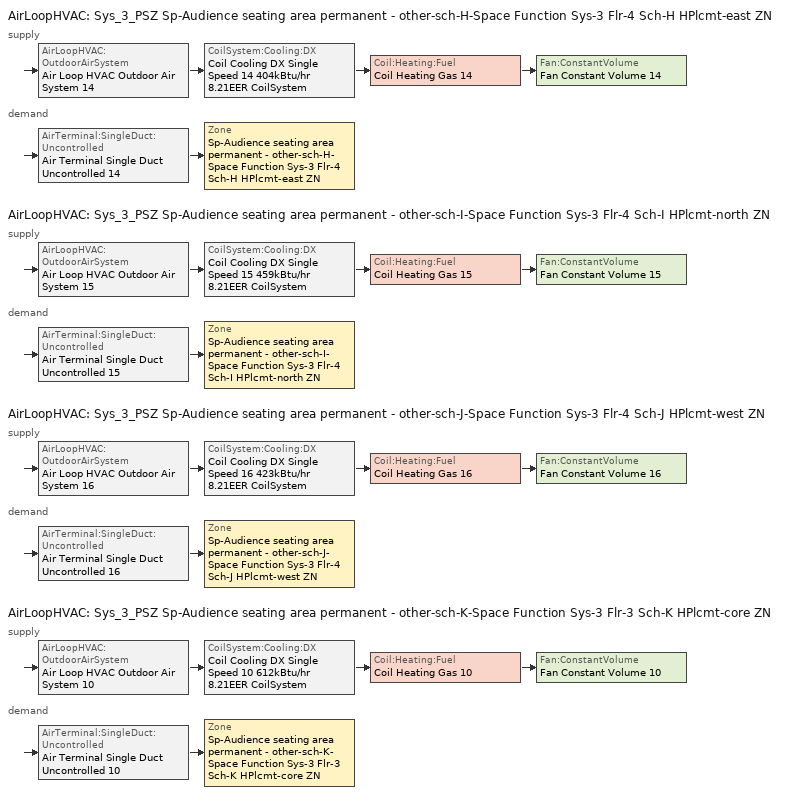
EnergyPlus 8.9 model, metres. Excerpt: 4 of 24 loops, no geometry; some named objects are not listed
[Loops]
AirLoopHVAC 'Sys_3_PSZ Sp-Audience seating area permanent - other-sch-H-Space Function Sys-3 Flr-4 Sch-H HPlcmt-east ZN'
 supply: AirLoopHVAC:OutdoorAirSystem 'Air Loop HVAC Outdoor Air System 14' > CoilSystem:Cooling:DX 'Coil Cooling DX Single Speed 14 404kBtu/hr 8.21EER CoilSystem' > Coil:Heating:Fuel 'Coil Heating Gas 14' > Fan:ConstantVolume 'Fan Constant Volume 14'
 demand: AirTerminal:SingleDuct:Uncontrolled 'Air Terminal Single Duct Uncontrolled 14' > Zone 'Sp-Audience seating area permanent - other-sch-H-Space Function Sys-3 Flr-4 Sch-H HPlcmt-east ZN'
AirLoopHVAC 'Sys_3_PSZ Sp-Audience seating area permanent - other-sch-I-Space Function Sys-3 Flr-4 Sch-I HPlcmt-north ZN'
 supply: AirLoopHVAC:OutdoorAirSystem 'Air Loop HVAC Outdoor Air System 15' > CoilSystem:Cooling:DX 'Coil Cooling DX Single Speed 15 459kBtu/hr 8.21EER CoilSystem' > Coil:Heating:Fuel 'Coil Heating Gas 15' > Fan:ConstantVolume 'Fan Constant Volume 15'
 demand: AirTerminal:SingleDuct:Uncontrolled 'Air Terminal Single Duct Uncontrolled 15' > Zone 'Sp-Audience seating area permanent - other-sch-I-Space Function Sys-3 Flr-4 Sch-I HPlcmt-north ZN'
AirLoopHVAC 'Sys_3_PSZ Sp-Audience seating area permanent - other-sch-J-Space Function Sys-3 Flr-4 Sch-J HPlcmt-west ZN'
 supply: AirLoopHVAC:OutdoorAirSystem 'Air Loop HVAC Outdoor Air System 16' > CoilSystem:Cooling:DX 'Coil Cooling DX Single Speed 16 423kBtu/hr 8.21EER CoilSystem' > Coil:Heating:Fuel 'Coil Heating Gas 16' > Fan:ConstantVolume 'Fan Constant Volume 16'
 demand: AirTerminal:SingleDuct:Uncontrolled 'Air Terminal Single Duct Uncontrolled 16' > Zone 'Sp-Audience seating area permanent - other-sch-J-Space Function Sys-3 Flr-4 Sch-J HPlcmt-west ZN'
AirLoopHVAC 'Sys_3_PSZ Sp-Audience seating area permanent - other-sch-K-Space Function Sys-3 Flr-3 Sch-K HPlcmt-core ZN'
 supply: AirLoopHVAC:OutdoorAirSystem 'Air Loop HVAC Outdoor Air System 10' > CoilSystem:Cooling:DX 'Coil Cooling DX Single Speed 10 612kBtu/hr 8.21EER CoilSystem' > Coil:Heating:Fuel 'Coil Heating Gas 10' > Fan:ConstantVolume 'Fan Constant Volume 10'
 demand: AirTerminal:SingleDuct:Uncontrolled 'Air Terminal Single Duct Uncontrolled 10' > Zone 'Sp-Audience seating area permanent - other-sch-K-Space Function Sys-3 Flr-3 Sch-K HPlcmt-core ZN'
[ZoneControl:Thermostat] Control Object Type 1=ThermostatSetpoint:DualSetpoint
Name | Zone or ZoneList | Control Type Schedule | Control Name 1
Sp-Audience seating area permanent - other-sch-H-Space Function Sys-3 Flr-4 Sch-H HPlcmt-east ZN Thermostat | Sp-Audience seating area permanent - other-sch-H-Space Function Sys-3 Flr-4 Sch-H HPlcmt-east ZN | Sp-Audience seating area permanent - other-sch-H-Space Function Sys-3 Flr-4 Sch-H HPlcmt-east ZN Thermostat Schedule | Space Function Audience seating area permanent - other-sch-H Thermostat 2
Sp-Audience seating area permanent - other-sch-I-Space Function Sys-3 Flr-4 Sch-I HPlcmt-north ZN Thermostat | Sp-Audience seating area permanent - other-sch-I-Space Function Sys-3 Flr-4 Sch-I HPlcmt-north ZN | Sp-Audience seating area permanent - other-sch-I-Space Function Sys-3 Flr-4 Sch-I HPlcmt-north ZN Thermostat Schedule | Space Function Audience seating area permanent - other-sch-I Thermostat 2
Sp-Audience seating area permanent - other-sch-J-Space Function Sys-3 Flr-4 Sch-J HPlcmt-west ZN Thermostat | Sp-Audience seating area permanent - other-sch-J-Space Function Sys-3 Flr-4 Sch-J HPlcmt-west ZN | Sp-Audience seating area permanent - other-sch-J-Space Function Sys-3 Flr-4 Sch-J HPlcmt-west ZN Thermostat Schedule | Space Function Audience seating area permanent - other-sch-J Thermostat 2
Sp-Audience seating area permanent - other-sch-K-Space Function Sys-3 Flr-3 Sch-K HPlcmt-core ZN Thermostat | Sp-Audience seating area permanent - other-sch-K-Space Function Sys-3 Flr-3 Sch-K HPlcmt-core ZN | Sp-Audience seating area permanent - other-sch-K-Space Function Sys-3 Flr-3 Sch-K HPlcmt-core ZN Thermostat Schedule | Space Function Audience seating area permanent - other-sch-K Thermostat 2
[ThermostatSetpoint:DualSetpoint]
Name | Heating Setpoint Temperature Schedule | Cooling Setpoint Temperature Schedule
Space Function Audience seating area permanent - other-sch-H Thermostat 2 | NECB-H-Thermostat Setpoint-Heating | NECB-H-Thermostat Setpoint-Cooling
Space Function Audience seating area permanent - other-sch-I Thermostat 2 | NECB-I-Thermostat Setpoint-Heating | NECB-I-Thermostat Setpoint-Cooling
Space Function Audience seating area permanent - other-sch-J Thermostat 2 | NECB-J-Thermostat Setpoint-Heating | NECB-J-Thermostat Setpoint-Cooling
Space Function Audience seating area permanent - other-sch-K Thermostat 2 | NECB-K-Thermostat Setpoint-Heating | NECB-K-Thermostat Setpoint-Cooling
[AirTerminal:SingleDuct:Uncontrolled] Availability Schedule=Always On Discrete; Maximum Air Flow Rate {m3/s}=AutoSize
Air Terminal Single Duct Uncontrolled 14; Air Terminal Single Duct Uncontrolled 15; Air Terminal Single Duct Uncontrolled 16; Air Terminal Single Duct Uncontrolled 10
[Zone equipment]
Sp-Audience seating area permanent - other-sch-H-Space Function Sys-3 Flr-4 Sch-H HPlcmt-east ZN: Air Terminal Single Duct Uncontrolled 14, Zone HVAC Baseboard Convective Water 14
Sp-Audience seating area permanent - other-sch-I-Space Function Sys-3 Flr-4 Sch-I HPlcmt-north ZN: Air Terminal Single Duct Uncontrolled 15, Zone HVAC Baseboard Convective Water 15
Sp-Audience seating area permanent - other-sch-J-Space Function Sys-3 Flr-4 Sch-J HPlcmt-west ZN: Air Terminal Single Duct Uncontrolled 16, Zone HVAC Baseboard Convective Water 16
Sp-Audience seating area permanent - other-sch-K-Space Function Sys-3 Flr-3 Sch-K HPlcmt-core ZN: Air Terminal Single Duct Uncontrolled 10, Zone HVAC Baseboard Convective Water 10
[Sizing:Zone] Zone Cooling Design Supply Air Temperature Input Method=SupplyAirTemperature; Zone Cooling Design Supply Air Temperature {C}=13; Zone Cooling Design Supply Air Temperature Difference {deltaC}=11.11; Zone Heating Design Supply Air Temperature Input Method=SupplyAirTemperature; Zone Heating Design Supply Air Temperature {C}=43; Zone Heating Design Supply Air Temperature Difference {deltaC}=11.11; Zone Cooling Design Supply Air Humidity Ratio {kgWater/kgDryAir}=0.0085; Zone Heating Design Supply Air Humidity Ratio {kgWater/kgDryAir}=0.008; Zone Heating Sizing Factor=1.3; Zone Cooling Sizing Factor=1.1; Cooling Design Air Flow Method=DesignDay; Cooling Design Air Flow Rate {m3/s}=0; Cooling Minimum Air Flow per Zone Floor Area {m3/s-m2}=0.000762; Cooling Minimum Air Flow {m3/s}=0; Cooling Minimum Air Flow Fraction=0; Heating Design Air Flow Method=DesignDay; Heating Design Air Flow Rate {m3/s}=0; Heating Maximum Air Flow per Zone Floor Area {m3/s-m2}=0.002032; Heating Maximum Air Flow {m3/s}=0.141576; Heating Maximum Air Flow Fraction=0.3; Account for Dedicated Outdoor Air System=No
Name | Design Specification Outdoor Air Object | Design Specification Zone Air Distribution Object
Sp-Audience seating area permanent - other-sch-H-Space Function Sys-3 Flr-4 Sch-H HPlcmt-east ZN | Space Function Audience seating area permanent - other-sch-H Ventilation | Sp-Audience seating area permanent - other-sch-H-Space Function Sys-3 Flr-4 Sch-H HPlcmt-east ZN Design Spec Zone Air Dist
Sp-Audience seating area permanent - other-sch-I-Space Function Sys-3 Flr-4 Sch-I HPlcmt-north ZN | Space Function Audience seating area permanent - other-sch-I Ventilation | Sp-Audience seating area permanent - other-sch-I-Space Function Sys-3 Flr-4 Sch-I HPlcmt-north ZN Design Spec Zone Air Dist
Sp-Audience seating area permanent - other-sch-J-Space Function Sys-3 Flr-4 Sch-J HPlcmt-west ZN | Space Function Audience seating area permanent - other-sch-J Ventilation | Sp-Audience seating area permanent - other-sch-J-Space Function Sys-3 Flr-4 Sch-J HPlcmt-west ZN Design Spec Zone Air Dist
Sp-Audience seating area permanent - other-sch-K-Space Function Sys-3 Flr-3 Sch-K HPlcmt-core ZN | Space Function Audience seating area permanent - other-sch-K Ventilation | Sp-Audience seating area permanent - other-sch-K-Space Function Sys-3 Flr-3 Sch-K HPlcmt-core ZN Design Spec Zone Air Dist
[DesignSpecification:ZoneAirDistribution] Zone Air Distribution Effectiveness in Cooling Mode=1; Zone Air Distribution Effectiveness in Heating Mode=1
Sp-Audience seating area permanent - other-sch-H-Space Function Sys-3 Flr-4 Sch-H HPlcmt-east ZN Design Spec Zone Air Dist; Sp-Audience seating area permanent - other-sch-I-Space Function Sys-3 Flr-4 Sch-I HPlcmt-north ZN Design Spec Zone Air Dist; Sp-Audience seating area permanent - other-sch-J-Space Function Sys-3 Flr-4 Sch-J HPlcmt-west ZN Design Spec Zone Air Dist; Sp-Audience seating area permanent - other-sch-K-Space Function Sys-3 Flr-3 Sch-K HPlcmt-core ZN Design Spec Zone Air Dist
[Controller:MechanicalVentilation] Demand Controlled Ventilation=No; System Outdoor Air Method=ZoneSum
Name | Availability Schedule | Zone Name 1 | Design Specification Outdoor Air Object Name 1 | Design Specification Zone Air Distribution Object Name 1
Controller Mechanical Ventilation 14 | Sys_3_PSZ Sp-Audience seating area permanent - other-sch-H-Space Function Sys-3 Flr-4 Sch-H HPlcmt-east ZN Occ Sch | Sp-Audience seating area permanent - other-sch-H-Space Function Sys-3 Flr-4 Sch-H HPlcmt-east ZN | Space Function Audience seating area permanent - other-sch-H Ventilation | Sp-Audience seating area permanent - other-sch-H-Space Function Sys-3 Flr-4 Sch-H HPlcmt-east ZN Design Spec Zone Air Dist
Controller Mechanical Ventilation 15 | Sys_3_PSZ Sp-Audience seating area permanent - other-sch-I-Space Function Sys-3 Flr-4 Sch-I HPlcmt-north ZN Occ Sch | Sp-Audience seating area permanent - other-sch-I-Space Function Sys-3 Flr-4 Sch-I HPlcmt-north ZN | Space Function Audience seating area permanent - other-sch-I Ventilation | Sp-Audience seating area permanent - other-sch-I-Space Function Sys-3 Flr-4 Sch-I HPlcmt-north ZN Design Spec Zone Air Dist
Controller Mechanical Ventilation 16 | Sys_3_PSZ Sp-Audience seating area permanent - other-sch-J-Space Function Sys-3 Flr-4 Sch-J HPlcmt-west ZN Occ Sch | Sp-Audience seating area permanent - other-sch-J-Space Function Sys-3 Flr-4 Sch-J HPlcmt-west ZN | Space Function Audience seating area permanent - other-sch-J Ventilation | Sp-Audience seating area permanent - other-sch-J-Space Function Sys-3 Flr-4 Sch-J HPlcmt-west ZN Design Spec Zone Air Dist
Controller Mechanical Ventilation 10 | Sys_3_PSZ Sp-Audience seating area permanent - other-sch-K-Space Function Sys-3 Flr-3 Sch-K HPlcmt-core ZN Occ Sch | Sp-Audience seating area permanent - other-sch-K-Space Function Sys-3 Flr-3 Sch-K HPlcmt-core ZN | Space Function Audience seating area permanent - other-sch-K Ventilation | Sp-Audience seating area permanent - other-sch-K-Space Function Sys-3 Flr-3 Sch-K HPlcmt-core ZN Design Spec Zone Air Dist
[DesignSpecification:OutdoorAir] Outdoor Air Method=Sum; Outdoor Air Flow per Person {m3/s-person}=0; Outdoor Air Flow per Zone Floor Area {m3/s-m2}=0.00381; Outdoor Air Flow per Zone {m3/s}=0; Outdoor Air Flow Air Changes per Hour {1/hr}=0
Space Function Audience seating area permanent - other-sch-H Ventilation; Space Function Audience seating area permanent - other-sch-I Ventilation; Space Function Audience seating area permanent - other-sch-J Ventilation; Space Function Audience seating area permanent - other-sch-K Ventilation
[AirLoopHVAC] Design Supply Air Flow Rate {m3/s}=AutoSize
Sys_3_PSZ Sp-Audience seating area permanent - other-sch-H-Space Function Sys-3 Flr-4 Sch-H HPlcmt-east ZN; Sys_3_PSZ Sp-Audience seating area permanent - other-sch-I-Space Function Sys-3 Flr-4 Sch-I HPlcmt-north ZN; Sys_3_PSZ Sp-Audience seating area permanent - other-sch-J-Space Function Sys-3 Flr-4 Sch-J HPlcmt-west ZN; Sys_3_PSZ Sp-Audience seating area permanent - other-sch-K-Space Function Sys-3 Flr-3 Sch-K HPlcmt-core ZN
[Sizing:System] Type of Load to Size On=Sensible; Design Outdoor Air Flow Rate {m3/s}=Autosize; Central Heating Maximum System Air Flow Ratio=1; Preheat Design Temperature {C}=7; Preheat Design Humidity Ratio {kgWater/kgDryAir}=0.008; Precool Design Temperature {C}=13; Precool Design Humidity Ratio {kgWater/kgDryAir}=0.008; Central Cooling Design Supply Air Temperature {C}=13; Central Heating Design Supply Air Temperature {C}=43; Type of Zone Sum to Use=NonCoincident; 100% Outdoor Air in Cooling=No; 100% Outdoor Air in Heating=No; Central Cooling Design Supply Air Humidity Ratio {kgWater/kgDryAir}=0.0085; Central Heating Design Supply Air Humidity Ratio {kgWater/kgDryAir}=0.008; Cooling Supply Air Flow Rate Method=DesignDay; Cooling Supply Air Flow Rate {m3/s}=0; Cooling Supply Air Flow Rate Per Floor Area {m3/s-m2}=0.00996765; Cooling Fraction of Autosized Cooling Supply Air Flow Rate=1; Cooling Supply Air Flow Rate Per Unit Cooling Capacity {m3/s-W}=3.94755e-05; Heating Supply Air Flow Rate Method=DesignDay; Heating Supply Air Flow Rate {m3/s}=0; Heating Supply Air Flow Rate Per Floor Area {m3/s-m2}=0.00996765; Heating Fraction of Autosized Heating Supply Air Flow Rate=1; Heating Fraction of Autosized Cooling Supply Air Flow Rate=1; Heating Supply Air Flow Rate Per Unit Heating Capacity {m3/s-W}=3.15882e-05; System Outdoor Air Method=ZoneSum; Zone Maximum Outdoor Air Fraction=1; Cooling Design Capacity Method=CoolingDesignCapacity; Cooling Design Capacity {W}=Autosize; Cooling Design Capacity Per Floor Area {W/m2}=234.7; Fraction of Autosized Cooling Design Capacity=1; Heating Design Capacity Method=HeatingDesignCapacity; Heating Design Capacity {W}=Autosize; Heating Design Capacity Per Floor Area {W/m2}=157; Fraction of Autosized Heating Design Capacity=1; Central Cooling Capacity Control Method=OnOff
Sys_3_PSZ Sp-Audience seating area permanent - other-sch-H-Space Function Sys-3 Flr-4 Sch-H HPlcmt-east ZN; Sys_3_PSZ Sp-Audience seating area permanent - other-sch-I-Space Function Sys-3 Flr-4 Sch-I HPlcmt-north ZN; Sys_3_PSZ Sp-Audience seating area permanent - other-sch-J-Space Function Sys-3 Flr-4 Sch-J HPlcmt-west ZN; Sys_3_PSZ Sp-Audience seating area permanent - other-sch-K-Space Function Sys-3 Flr-3 Sch-K HPlcmt-core ZN
[Controller:OutdoorAir] Minimum Outdoor Air Flow Rate {m3/s}=Autosize; Maximum Outdoor Air Flow Rate {m3/s}=Autosize; Economizer Control Type=DifferentialEnthalpy; Economizer Control Action Type=ModulateFlow; Lockout Type=NoLockout; Minimum Limit Type=FixedMinimum; High Humidity Control=No; Control High Indoor Humidity Based on Outdoor Humidity Ratio=Yes; Heat Recovery Bypass Control Type=BypassWhenOAFlowGreaterThanMinimum
Name | Minimum Outdoor Air Schedule | Mechanical Ventilation Controller
Controller Outdoor Air 14 | Sys_3_PSZ Sp-Audience seating area permanent - other-sch-H-Space Function Sys-3 Flr-4 Sch-H HPlcmt-east ZN Occ Sch | Controller Mechanical Ventilation 14
Controller Outdoor Air 15 | Sys_3_PSZ Sp-Audience seating area permanent - other-sch-I-Space Function Sys-3 Flr-4 Sch-I HPlcmt-north ZN Occ Sch | Controller Mechanical Ventilation 15
Controller Outdoor Air 16 | Sys_3_PSZ Sp-Audience seating area permanent - other-sch-J-Space Function Sys-3 Flr-4 Sch-J HPlcmt-west ZN Occ Sch | Controller Mechanical Ventilation 16
Controller Outdoor Air 10 | Sys_3_PSZ Sp-Audience seating area permanent - other-sch-K-Space Function Sys-3 Flr-3 Sch-K HPlcmt-core ZN Occ Sch | Controller Mechanical Ventilation 10
[HeatExchanger:AirToAir:SensibleAndLatent] Availability Schedule=Always On Discrete; Nominal Supply Air Flow Rate {m3/s}=Autosize; Sensible Effectiveness at 100% Heating Air Flow=0.5; Latent Effectiveness at 100% Heating Air Flow=0.5; Sensible Effectiveness at 75% Heating Air Flow=0.5; Latent Effectiveness at 75% Heating Air Flow=0.5; Sensible Effectiveness at 100% Cooling Air Flow=0.5; Latent Effectiveness at 100% Cooling Air Flow=0.5; Sensible Effectiveness at 75% Cooling Air Flow=0.5; Latent Effectiveness at 75% Cooling Air Flow=0.5; Supply Air Outlet Temperature Control=Yes; Heat Exchanger Type=Rotary; Frost Control Type=ExhaustOnly; Threshold Temperature {C}=-23.3; Initial Defrost Time Fraction=0.167; Rate of Defrost Time Fraction Increase {1/K}=1.44; Economizer Lockout=Yes
Name | Nominal Electric Power {W}
Sys_3_PSZ Sp-Audience seating area permanent - other-sch-H-Space Function Sys-3 Flr-4 Sch-H HPlcmt-east ZN ERV; Sys_3_PSZ Sp-Audience seating area permanent - other-sch-I-Space Function Sys-3 Flr-4 Sch-I HPlcmt-north ZN ERV; Sys_3_PSZ Sp-Audience seating area permanent - other-sch-J-Space Function Sys-3 Flr-4 Sch-J HPlcmt-west ZN ERV | 5175.64
Sys_3_PSZ Sp-Audience seating area permanent - other-sch-K-Space Function Sys-3 Flr-3 Sch-K HPlcmt-core ZN ERV | 6884.19
[SetpointManager:OutdoorAirPretreat] Control Variable=Temperature; Minimum Setpoint Temperature {C}=-99; Maximum Setpoint Temperature {C}=99; Minimum Setpoint Humidity Ratio {kgWater/kgDryAir}=1e-05; Maximum Setpoint Humidity Ratio {kgWater/kgDryAir}=1
Setpoint Manager Outdoor Air Pretreat 1; Setpoint Manager Outdoor Air Pretreat 2; Setpoint Manager Outdoor Air Pretreat 3; Setpoint Manager Outdoor Air Pretreat 4
[SetpointManager:MixedAir] Control Variable=Temperature
Node 211 OS Default SPM; Node 210 OS Default SPM; Node 209 OS Default SPM; Node 224 OS Default SPM; Node 223 OS Default SPM; Node 222 OS Default SPM; Node 237 OS Default SPM; Node 236 OS Default SPM; Node 235 OS Default SPM; Node 159 OS Default SPM; Node 158 OS Default SPM; Node 157 OS Default SPM
[CoilSystem:Cooling:DX] Availability Schedule=Always On Discrete
Name | Cooling Coil
Coil Cooling DX Single Speed 14 404kBtu/hr 8.21EER CoilSystem | Coil Cooling DX Single Speed 14 404kBtu/hr 8.21EER
Coil Cooling DX Single Speed 15 459kBtu/hr 8.21EER CoilSystem | Coil Cooling DX Single Speed 15 459kBtu/hr 8.21EER
Coil Cooling DX Single Speed 16 423kBtu/hr 8.21EER CoilSystem | Coil Cooling DX Single Speed 16 423kBtu/hr 8.21EER
Coil Cooling DX Single Speed 10 612kBtu/hr 8.21EER CoilSystem | Coil Cooling DX Single Speed 10 612kBtu/hr 8.21EER
[Coil:Cooling:DX:SingleSpeed] Availability Schedule=Always On Discrete; Gross Rated Total Cooling Capacity {W}=Autosize; Gross Rated Sensible Heat Ratio=Autosize; Rated Air Flow Rate {m3/s}=Autosize; Rated Evaporator Fan Power Per Volume Flow Rate {W/(m3/s)}=773.3; Total Cooling Capacity Function of Temperature Curve=DXCOOL-NECB2011-REF-CAPFT; Total Cooling Capacity Function of Flow Fraction Curve=DXCOOL-NECB2011-REF-CAPFFLOW; Energy Input Ratio Function of Temperature Curve=DXCOOL-NECB2011-REF-COOLEIRFT; Energy Input Ratio Function of Flow Fraction Curve=DXCOOL-NECB2011-REF-COOLEIRFFLOW; Part Load Fraction Correlation Curve=DXCOOL-NECB2011-REF-COOLPLFFPLR; Condenser Type=AirCooled; Evaporative Condenser Effectiveness=0; Evaporative Condenser Air Flow Rate {m3/s}=Autosize; Evaporative Condenser Pump Rated Power Consumption {W}=Autosize; Crankcase Heater Capacity {W}=0; Maximum Outdoor Dry-Bulb Temperature for Crankcase Heater Operation {C}=0; Basin Heater Capacity {W/K}=0; Basin Heater Setpoint Temperature {C}=10
Name | Gross Rated Cooling COP {W/W}
Coil Cooling DX Single Speed 14 404kBtu/hr 8.21EER | 3.0347
Coil Cooling DX Single Speed 15 459kBtu/hr 8.21EER | 3.07059
Coil Cooling DX Single Speed 16 423kBtu/hr 8.21EER | 3.04724
Coil Cooling DX Single Speed 10 612kBtu/hr 8.21EER | 3.16913
[Coil:Heating:Fuel] Availability Schedule=Always On Discrete; Fuel Type=NaturalGas; Burner Efficiency=0.81; Nominal Capacity {W}=AutoSize; Parasitic Electric Load {W}=0; Part Load Fraction Correlation Curve=FURNACE-EFFPLR-NECB2011; Parasitic Fuel Load {W}=0
Coil Heating Gas 14; Coil Heating Gas 15; Coil Heating Gas 16; Coil Heating Gas 10
[Fan:ConstantVolume] Fan Total Efficiency=0.39975; Pressure Rise {Pa}=640; Maximum Flow Rate {m3/s}=AutoSize; Motor Efficiency=0.615; Motor In Airstream Fraction=1
Name | Availability Schedule
Fan Constant Volume 14 | Sys_3_PSZ Sp-Audience seating area permanent - other-sch-H-Space Function Sys-3 Flr-4 Sch-H HPlcmt-east ZN Occ Sch
Fan Constant Volume 15 | Sys_3_PSZ Sp-Audience seating area permanent - other-sch-I-Space Function Sys-3 Flr-4 Sch-I HPlcmt-north ZN Occ Sch
Fan Constant Volume 16 | Sys_3_PSZ Sp-Audience seating area permanent - other-sch-J-Space Function Sys-3 Flr-4 Sch-J HPlcmt-west ZN Occ Sch
Fan Constant Volume 10 | Sys_3_PSZ Sp-Audience seating area permanent - other-sch-K-Space Function Sys-3 Flr-3 Sch-K HPlcmt-core ZN Occ Sch
[SetpointManager:SingleZone:Reheat] Control Variable=Temperature; Minimum Supply Air Temperature {C}=13; Maximum Supply Air Temperature {C}=43
Name | Control Zone
Setpoint Manager Single Zone Reheat 14 | Sp-Audience seating area permanent - other-sch-H-Space Function Sys-3 Flr-4 Sch-H HPlcmt-east ZN
Setpoint Manager Single Zone Reheat 15 | Sp-Audience seating area permanent - other-sch-I-Space Function Sys-3 Flr-4 Sch-I HPlcmt-north ZN
Setpoint Manager Single Zone Reheat 16 | Sp-Audience seating area permanent - other-sch-J-Space Function Sys-3 Flr-4 Sch-J HPlcmt-west ZN
Setpoint Manager Single Zone Reheat 10 | Sp-Audience seating area permanent - other-sch-K-Space Function Sys-3 Flr-3 Sch-K HPlcmt-core ZN
[Schedule:Compact]
Sp-Audience seating area permanent - other-sch-H-Space Function Sys-3 Flr-4 Sch-H HPlcmt-east ZN Thermostat Schedule; Sp-Audience seating area permanent - other-sch-I-Space Function Sys-3 Flr-4 Sch-I HPlcmt-north ZN Thermostat Schedule; Sp-Audience seating area permanent - other-sch-J-Space Function Sys-3 Flr-4 Sch-J HPlcmt-west ZN Thermostat Schedule; Sp-Audience seating area permanent - other-sch-K-Space Function Sys-3 Flr-3 Sch-K HPlcmt-core ZN Thermostat Schedule: Through: 12/31, For: AllDays, Until: 24:00, 4
[Schedule:Day:Interval]
NECB-H-Thermostat Setpoint-Heating Sun|Hol Day; NECB-H-Thermostat Setpoint-Heating Default|Wkdy Day; NECB-H-Thermostat Setpoint-Heating Sat Day; NECB-H-Thermostat Setpoint-Heating Default: No, 01:00, 22, 07:00, 18, 08:00, 20, 24:00, 22
NECB-H-Thermostat Setpoint-Cooling Sun|Hol Day; NECB-H-Thermostat Setpoint-Cooling Default|Wkdy Day; NECB-H-Thermostat Setpoint-Cooling Sat Day; NECB-H-Thermostat Setpoint-Cooling Default; NECB-J-Thermostat Setpoint-Cooling Sun|Hol Day; NECB-J-Thermostat Setpoint-Cooling Default|Wkdy Day; NECB-J-Thermostat Setpoint-Cooling Sat Day; NECB-J-Thermostat Setpoint-Cooling Default: No, 24:00, 24
Sys_3_PSZ Sp-Audience seating area permanent - other-sch-H-Space Function Sys-3 Flr-4 Sch-H HPlcmt-east ZN Occ Sch Sunday; Sys_3_PSZ Sp-Audience seating area permanent - other-sch-H-Space Function Sys-3 Flr-4 Sch-H HPlcmt-east ZN Occ Sch Monday; Sys_3_PSZ Sp-Audience seating area permanent - other-sch-H-Space Function Sys-3 Flr-4 Sch-H HPlcmt-east ZN Occ Sch Tuesday; Sys_3_PSZ Sp-Audience seating area permanent - other-sch-H-Space Function Sys-3 Flr-4 Sch-H HPlcmt-east ZN Occ Sch Wednesday; Sys_3_PSZ Sp-Audience seating area permanent - other-sch-H-Space Function Sys-3 Flr-4 Sch-H HPlcmt-east ZN Occ Sch Thursday; Sys_3_PSZ Sp-Audience seating area permanent - other-sch-H-Space Function Sys-3 Flr-4 Sch-H HPlcmt-east ZN Occ Sch Friday; Sys_3_PSZ Sp-Audience seating area permanent - other-sch-H-Space Function Sys-3 Flr-4 Sch-H HPlcmt-east ZN Occ Sch Saturday; Sys_3_PSZ Sp-Audience seating area permanent - other-sch-H-Space Function Sys-3 Flr-4 Sch-H HPlcmt-east ZN Occ Sch Default; Sys_3_PSZ Sp-Audience seating area permanent - other-sch-H-Space Function Sys-3 Flr-4 Sch-H HPlcmt-east ZN Occ Sch Summer Design Day; Sys_3_PSZ Sp-Audience seating area permanent - other-sch-H-Space Function Sys-3 Flr-4 Sch-H HPlcmt-east ZN Occ Sch Winter Design Day; Sys_3_PSZ Sp-Audience seating area permanent - other-sch-I-Space Function Sys-3 Flr-4 Sch-I HPlcmt-north ZN Occ Sch Default; Sys_3_PSZ Sp-Audience seating area permanent - other-sch-I-Space Function Sys-3 Flr-4 Sch-I HPlcmt-north ZN Occ Sch Summer Design Day; Sys_3_PSZ Sp-Audience seating area permanent - other-sch-I-Space Function Sys-3 Flr-4 Sch-I HPlcmt-north ZN Occ Sch Winter Design Day; Sys_3_PSZ Sp-Audience seating area permanent - other-sch-J-Space Function Sys-3 Flr-4 Sch-J HPlcmt-west ZN Occ Sch Sunday; Sys_3_PSZ Sp-Audience seating area permanent - other-sch-J-Space Function Sys-3 Flr-4 Sch-J HPlcmt-west ZN Occ Sch Monday; Sys_3_PSZ Sp-Audience seating area permanent - other-sch-J-Space Function Sys-3 Flr-4 Sch-J HPlcmt-west ZN Occ Sch Tuesday; Sys_3_PSZ Sp-Audience seating area permanent - other-sch-J-Space Function Sys-3 Flr-4 Sch-J HPlcmt-west ZN Occ Sch Wednesday; Sys_3_PSZ Sp-Audience seating area permanent - other-sch-J-Space Function Sys-3 Flr-4 Sch-J HPlcmt-west ZN Occ Sch Thursday; Sys_3_PSZ Sp-Audience seating area permanent - other-sch-J-Space Function Sys-3 Flr-4 Sch-J HPlcmt-west ZN Occ Sch Friday; Sys_3_PSZ Sp-Audience seating area permanent - other-sch-J-Space Function Sys-3 Flr-4 Sch-J HPlcmt-west ZN Occ Sch Saturday; Sys_3_PSZ Sp-Audience seating area permanent - other-sch-J-Space Function Sys-3 Flr-4 Sch-J HPlcmt-west ZN Occ Sch Default; Sys_3_PSZ Sp-Audience seating area permanent - other-sch-J-Space Function Sys-3 Flr-4 Sch-J HPlcmt-west ZN Occ Sch Summer Design Day; Sys_3_PSZ Sp-Audience seating area permanent - other-sch-J-Space Function Sys-3 Flr-4 Sch-J HPlcmt-west ZN Occ Sch Winter Design Day; Sys_3_PSZ Sp-Audience seating area permanent - other-sch-K-Space Function Sys-3 Flr-3 Sch-K HPlcmt-core ZN Occ Sch Default; Sys_3_PSZ Sp-Audience seating area permanent - other-sch-K-Space Function Sys-3 Flr-3 Sch-K HPlcmt-core ZN Occ Sch Summer Design Day; Sys_3_PSZ Sp-Audience seating area permanent - other-sch-K-Space Function Sys-3 Flr-3 Sch-K HPlcmt-core ZN Occ Sch Winter Design Day: No, 24:00, 1
NECB-I-Thermostat Setpoint-Heating Sun|Hol Day: No, 07:00, 18, 08:00, 20, 14:00, 22, 24:00, 18
NECB-I-Thermostat Setpoint-Heating Default|Wkdy Day; NECB-I-Thermostat Setpoint-Heating Default: No, 14:00, 18, 15:00, 20, 24:00, 22
NECB-I-Thermostat Setpoint-Heating Sat Day: No, 10:00, 18, 11:00, 20, 24:00, 22
NECB-I-Thermostat Setpoint-Cooling Sun|Hol Day: No, 07:00, 35, 14:00, 24, 24:00, 35
NECB-I-Thermostat Setpoint-Cooling Default|Wkdy Day; NECB-I-Thermostat Setpoint-Cooling Default: No, 14:00, 35, 24:00, 24
NECB-I-Thermostat Setpoint-Cooling Sat Day: No, 10:00, 35, 24:00, 24
Sys_3_PSZ Sp-Audience seating area permanent - other-sch-I-Space Function Sys-3 Flr-4 Sch-I HPlcmt-north ZN Occ Sch Sunday: No, 08:00, 0, 14:00, 1, 24:00, 0
Sys_3_PSZ Sp-Audience seating area permanent - other-sch-I-Space Function Sys-3 Flr-4 Sch-I HPlcmt-north ZN Occ Sch Monday; Sys_3_PSZ Sp-Audience seating area permanent - other-sch-I-Space Function Sys-3 Flr-4 Sch-I HPlcmt-north ZN Occ Sch Tuesday; Sys_3_PSZ Sp-Audience seating area permanent - other-sch-I-Space Function Sys-3 Flr-4 Sch-I HPlcmt-north ZN Occ Sch Wednesday; Sys_3_PSZ Sp-Audience seating area permanent - other-sch-I-Space Function Sys-3 Flr-4 Sch-I HPlcmt-north ZN Occ Sch Thursday; Sys_3_PSZ Sp-Audience seating area permanent - other-sch-I-Space Function Sys-3 Flr-4 Sch-I HPlcmt-north ZN Occ Sch Friday: No, 18:00, 0, 24:00, 1
Sys_3_PSZ Sp-Audience seating area permanent - other-sch-I-Space Function Sys-3 Flr-4 Sch-I HPlcmt-north ZN Occ Sch Saturday: No, 13:00, 0, 24:00, 1
NECB-J-Thermostat Setpoint-Heating Sun|Hol Day; NECB-J-Thermostat Setpoint-Heating Default|Wkdy Day; NECB-J-Thermostat Setpoint-Heating Sat Day; NECB-J-Thermostat Setpoint-Heating Default: No, 24:00, 22
NECB-K-Thermostat Setpoint-Heating Sun|Hol Day; NECB-K-Thermostat Setpoint-Heating Default|Wkdy Day; NECB-K-Thermostat Setpoint-Heating Sat Day; NECB-K-Thermostat Setpoint-Heating Default: No, 24:00, 5
NECB-K-Thermostat Setpoint-Cooling Sun|Hol Day; NECB-K-Thermostat Setpoint-Cooling Default|Wkdy Day; NECB-K-Thermostat Setpoint-Cooling Sat Day; NECB-K-Thermostat Setpoint-Cooling Default: No, 24:00, 35
Sys_3_PSZ Sp-Audience seating area permanent - other-sch-K-Space Function Sys-3 Flr-3 Sch-K HPlcmt-core ZN Occ Sch Sunday; Sys_3_PSZ Sp-Audience seating area permanent - other-sch-K-Space Function Sys-3 Flr-3 Sch-K HPlcmt-core ZN Occ Sch Monday; Sys_3_PSZ Sp-Audience seating area permanent - other-sch-K-Space Function Sys-3 Flr-3 Sch-K HPlcmt-core ZN Occ Sch Tuesday; Sys_3_PSZ Sp-Audience seating area permanent - other-sch-K-Space Function Sys-3 Flr-3 Sch-K HPlcmt-core ZN Occ Sch Wednesday; Sys_3_PSZ Sp-Audience seating area permanent - other-sch-K-Space Function Sys-3 Flr-3 Sch-K HPlcmt-core ZN Occ Sch Thursday; Sys_3_PSZ Sp-Audience seating area permanent - other-sch-K-Space Function Sys-3 Flr-3 Sch-K HPlcmt-core ZN Occ Sch Friday; Sys_3_PSZ Sp-Audience seating area permanent - other-sch-K-Space Function Sys-3 Flr-3 Sch-K HPlcmt-core ZN Occ Sch Saturday: No, 06:00, 0, 20:00, 1, 24:00, 0
[Schedule:Week:Daily]
NECB-H-Thermostat Setpoint-Heating Week Rule - Jan1-Dec31: NECB-H-Thermostat Setpoint-Heating Sun|Hol Day, NECB-H-Thermostat Setpoint-Heating Default|Wkdy Day, NECB-H-Thermostat Setpoint-Heating Default|Wkdy Day, NECB-H-Thermostat Setpoint-Heating Default|Wkdy Day, NECB-H-Thermostat Setpoint-Heating Default|Wkdy Day, NECB-H-Thermostat Setpoint-Heating Default|Wkdy Day, NECB-H-Thermostat Setpoint-Heating Sat Day, NECB-H-Thermostat Setpoint-Heating Default, NECB-H-Thermostat Setpoint-Heating Default, NECB-H-Thermostat Setpoint-Heating Default, NECB-H-Thermostat Setpoint-Heating Default, NECB-H-Thermostat Setpoint-Heating Default
NECB-H-Thermostat Setpoint-Cooling Week Rule - Jan1-Dec31: NECB-H-Thermostat Setpoint-Cooling Sun|Hol Day, NECB-H-Thermostat Setpoint-Cooling Default|Wkdy Day, NECB-H-Thermostat Setpoint-Cooling Default|Wkdy Day, NECB-H-Thermostat Setpoint-Cooling Default|Wkdy Day, NECB-H-Thermostat Setpoint-Cooling Default|Wkdy Day, NECB-H-Thermostat Setpoint-Cooling Default|Wkdy Day, NECB-H-Thermostat Setpoint-Cooling Sat Day, NECB-H-Thermostat Setpoint-Cooling Default, NECB-H-Thermostat Setpoint-Cooling Default, NECB-H-Thermostat Setpoint-Cooling Default, NECB-H-Thermostat Setpoint-Cooling Default, NECB-H-Thermostat Setpoint-Cooling Default
Sys_3_PSZ Sp-Audience seating area permanent - other-sch-H-Space Function Sys-3 Flr-4 Sch-H HPlcmt-east ZN Occ Sch Week Rule - Jan1-Dec31: Sys_3_PSZ Sp-Audience seating area permanent - other-sch-H-Space Function Sys-3 Flr-4 Sch-H HPlcmt-east ZN Occ Sch Sunday, Sys_3_PSZ Sp-Audience seating area permanent - other-sch-H-Space Function Sys-3 Flr-4 Sch-H HPlcmt-east ZN Occ Sch Monday, Sys_3_PSZ Sp-Audience seating area permanent - other-sch-H-Space Function Sys-3 Flr-4 Sch-H HPlcmt-east ZN Occ Sch Tuesday, Sys_3_PSZ Sp-Audience seating area permanent - other-sch-H-Space Function Sys-3 Flr-4 Sch-H HPlcmt-east ZN Occ Sch Wednesday, Sys_3_PSZ Sp-Audience seating area permanent - other-sch-H-Space Function Sys-3 Flr-4 Sch-H HPlcmt-east ZN Occ Sch Thursday, Sys_3_PSZ Sp-Audience seating area permanent - other-sch-H-Space Function Sys-3 Flr-4 Sch-H HPlcmt-east ZN Occ Sch Friday, Sys_3_PSZ Sp-Audience seating area permanent - other-sch-H-Space Function Sys-3 Flr-4 Sch-H HPlcmt-east ZN Occ Sch Saturday, Sys_3_PSZ Sp-Audience seating area permanent - other-sch-H-Space Function Sys-3 Flr-4 Sch-H HPlcmt-east ZN Occ Sch Default, Sys_3_PSZ Sp-Audience seating area permanent - other-sch-H-Space Function Sys-3 Flr-4 Sch-H HPlcmt-east ZN Occ Sch Summer Design Day, Sys_3_PSZ Sp-Audience seating area permanent - other-sch-H-Space Function Sys-3 Flr-4 Sch-H HPlcmt-east ZN Occ Sch Winter Design Day, Sys_3_PSZ Sp-Audience seating area permanent - other-sch-H-Space Function Sys-3 Flr-4 Sch-H HPlcmt-east ZN Occ Sch Default, Sys_3_PSZ Sp-Audience seating area permanent - other-sch-H-Space Function Sys-3 Flr-4 Sch-H HPlcmt-east ZN Occ Sch Default
NECB-I-Thermostat Setpoint-Heating Week Rule - Jan1-Dec31: NECB-I-Thermostat Setpoint-Heating Sun|Hol Day, NECB-I-Thermostat Setpoint-Heating Default|Wkdy Day, NECB-I-Thermostat Setpoint-Heating Default|Wkdy Day, NECB-I-Thermostat Setpoint-Heating Default|Wkdy Day, NECB-I-Thermostat Setpoint-Heating Default|Wkdy Day, NECB-I-Thermostat Setpoint-Heating Default|Wkdy Day, NECB-I-Thermostat Setpoint-Heating Sat Day, NECB-I-Thermostat Setpoint-Heating Default, NECB-I-Thermostat Setpoint-Heating Default, NECB-I-Thermostat Setpoint-Heating Default, NECB-I-Thermostat Setpoint-Heating Default, NECB-I-Thermostat Setpoint-Heating Default
NECB-I-Thermostat Setpoint-Cooling Week Rule - Jan1-Dec31: NECB-I-Thermostat Setpoint-Cooling Sun|Hol Day, NECB-I-Thermostat Setpoint-Cooling Default|Wkdy Day, NECB-I-Thermostat Setpoint-Cooling Default|Wkdy Day, NECB-I-Thermostat Setpoint-Cooling Default|Wkdy Day, NECB-I-Thermostat Setpoint-Cooling Default|Wkdy Day, NECB-I-Thermostat Setpoint-Cooling Default|Wkdy Day, NECB-I-Thermostat Setpoint-Cooling Sat Day, NECB-I-Thermostat Setpoint-Cooling Default, NECB-I-Thermostat Setpoint-Cooling Default, NECB-I-Thermostat Setpoint-Cooling Default, NECB-I-Thermostat Setpoint-Cooling Default, NECB-I-Thermostat Setpoint-Cooling Default
Sys_3_PSZ Sp-Audience seating area permanent - other-sch-I-Space Function Sys-3 Flr-4 Sch-I HPlcmt-north ZN Occ Sch Week Rule - Jan1-Dec31: Sys_3_PSZ Sp-Audience seating area permanent - other-sch-I-Space Function Sys-3 Flr-4 Sch-I HPlcmt-north ZN Occ Sch Sunday, Sys_3_PSZ Sp-Audience seating area permanent - other-sch-I-Space Function Sys-3 Flr-4 Sch-I HPlcmt-north ZN Occ Sch Monday, Sys_3_PSZ Sp-Audience seating area permanent - other-sch-I-Space Function Sys-3 Flr-4 Sch-I HPlcmt-north ZN Occ Sch Tuesday, Sys_3_PSZ Sp-Audience seating area permanent - other-sch-I-Space Function Sys-3 Flr-4 Sch-I HPlcmt-north ZN Occ Sch Wednesday, Sys_3_PSZ Sp-Audience seating area permanent - other-sch-I-Space Function Sys-3 Flr-4 Sch-I HPlcmt-north ZN Occ Sch Thursday, Sys_3_PSZ Sp-Audience seating area permanent - other-sch-I-Space Function Sys-3 Flr-4 Sch-I HPlcmt-north ZN Occ Sch Friday, Sys_3_PSZ Sp-Audience seating area permanent - other-sch-I-Space Function Sys-3 Flr-4 Sch-I HPlcmt-north ZN Occ Sch Saturday, Sys_3_PSZ Sp-Audience seating area permanent - other-sch-I-Space Function Sys-3 Flr-4 Sch-I HPlcmt-north ZN Occ Sch Default, Sys_3_PSZ Sp-Audience seating area permanent - other-sch-I-Space Function Sys-3 Flr-4 Sch-I HPlcmt-north ZN Occ Sch Summer Design Day, Sys_3_PSZ Sp-Audience seating area permanent - other-sch-I-Space Function Sys-3 Flr-4 Sch-I HPlcmt-north ZN Occ Sch Winter Design Day, Sys_3_PSZ Sp-Audience seating area permanent - other-sch-I-Space Function Sys-3 Flr-4 Sch-I HPlcmt-north ZN Occ Sch Default, Sys_3_PSZ Sp-Audience seating area permanent - other-sch-I-Space Function Sys-3 Flr-4 Sch-I HPlcmt-north ZN Occ Sch Default
NECB-J-Thermostat Setpoint-Heating Week Rule - Jan1-Dec31: NECB-J-Thermostat Setpoint-Heating Sun|Hol Day, NECB-J-Thermostat Setpoint-Heating Default|Wkdy Day, NECB-J-Thermostat Setpoint-Heating Default|Wkdy Day, NECB-J-Thermostat Setpoint-Heating Default|Wkdy Day, NECB-J-Thermostat Setpoint-Heating Default|Wkdy Day, NECB-J-Thermostat Setpoint-Heating Default|Wkdy Day, NECB-J-Thermostat Setpoint-Heating Sat Day, NECB-J-Thermostat Setpoint-Heating Default, NECB-J-Thermostat Setpoint-Heating Default, NECB-J-Thermostat Setpoint-Heating Default, NECB-J-Thermostat Setpoint-Heating Default, NECB-J-Thermostat Setpoint-Heating Default
NECB-J-Thermostat Setpoint-Cooling Week Rule - Jan1-Dec31: NECB-J-Thermostat Setpoint-Cooling Sun|Hol Day, NECB-J-Thermostat Setpoint-Cooling Default|Wkdy Day, NECB-J-Thermostat Setpoint-Cooling Default|Wkdy Day, NECB-J-Thermostat Setpoint-Cooling Default|Wkdy Day, NECB-J-Thermostat Setpoint-Cooling Default|Wkdy Day, NECB-J-Thermostat Setpoint-Cooling Default|Wkdy Day, NECB-J-Thermostat Setpoint-Cooling Sat Day, NECB-J-Thermostat Setpoint-Cooling Default, NECB-J-Thermostat Setpoint-Cooling Default, NECB-J-Thermostat Setpoint-Cooling Default, NECB-J-Thermostat Setpoint-Cooling Default, NECB-J-Thermostat Setpoint-Cooling Default
Sys_3_PSZ Sp-Audience seating area permanent - other-sch-J-Space Function Sys-3 Flr-4 Sch-J HPlcmt-west ZN Occ Sch Week Rule - Jan1-Dec31: Sys_3_PSZ Sp-Audience seating area permanent - other-sch-J-Space Function Sys-3 Flr-4 Sch-J HPlcmt-west ZN Occ Sch Sunday, Sys_3_PSZ Sp-Audience seating area permanent - other-sch-J-Space Function Sys-3 Flr-4 Sch-J HPlcmt-west ZN Occ Sch Monday, Sys_3_PSZ Sp-Audience seating area permanent - other-sch-J-Space Function Sys-3 Flr-4 Sch-J HPlcmt-west ZN Occ Sch Tuesday, Sys_3_PSZ Sp-Audience seating area permanent - other-sch-J-Space Function Sys-3 Flr-4 Sch-J HPlcmt-west ZN Occ Sch Wednesday, Sys_3_PSZ Sp-Audience seating area permanent - other-sch-J-Space Function Sys-3 Flr-4 Sch-J HPlcmt-west ZN Occ Sch Thursday, Sys_3_PSZ Sp-Audience seating area permanent - other-sch-J-Space Function Sys-3 Flr-4 Sch-J HPlcmt-west ZN Occ Sch Friday, Sys_3_PSZ Sp-Audience seating area permanent - other-sch-J-Space Function Sys-3 Flr-4 Sch-J HPlcmt-west ZN Occ Sch Saturday, Sys_3_PSZ Sp-Audience seating area permanent - other-sch-J-Space Function Sys-3 Flr-4 Sch-J HPlcmt-west ZN Occ Sch Default, Sys_3_PSZ Sp-Audience seating area permanent - other-sch-J-Space Function Sys-3 Flr-4 Sch-J HPlcmt-west ZN Occ Sch Summer Design Day, Sys_3_PSZ Sp-Audience seating area permanent - other-sch-J-Space Function Sys-3 Flr-4 Sch-J HPlcmt-west ZN Occ Sch Winter Design Day, Sys_3_PSZ Sp-Audience seating area permanent - other-sch-J-Space Function Sys-3 Flr-4 Sch-J HPlcmt-west ZN Occ Sch Default, Sys_3_PSZ Sp-Audience seating area permanent - other-sch-J-Space Function Sys-3 Flr-4 Sch-J HPlcmt-west ZN Occ Sch Default
NECB-K-Thermostat Setpoint-Heating Week Rule - Jan1-Dec31: NECB-K-Thermostat Setpoint-Heating Sun|Hol Day, NECB-K-Thermostat Setpoint-Heating Default|Wkdy Day, NECB-K-Thermostat Setpoint-Heating Default|Wkdy Day, NECB-K-Thermostat Setpoint-Heating Default|Wkdy Day, NECB-K-Thermostat Setpoint-Heating Default|Wkdy Day, NECB-K-Thermostat Setpoint-Heating Default|Wkdy Day, NECB-K-Thermostat Setpoint-Heating Sat Day, NECB-K-Thermostat Setpoint-Heating Default, NECB-K-Thermostat Setpoint-Heating Default, NECB-K-Thermostat Setpoint-Heating Default, NECB-K-Thermostat Setpoint-Heating Default, NECB-K-Thermostat Setpoint-Heating Default
NECB-K-Thermostat Setpoint-Cooling Week Rule - Jan1-Dec31: NECB-K-Thermostat Setpoint-Cooling Sun|Hol Day, NECB-K-Thermostat Setpoint-Cooling Default|Wkdy Day, NECB-K-Thermostat Setpoint-Cooling Default|Wkdy Day, NECB-K-Thermostat Setpoint-Cooling Default|Wkdy Day, NECB-K-Thermostat Setpoint-Cooling Default|Wkdy Day, NECB-K-Thermostat Setpoint-Cooling Default|Wkdy Day, NECB-K-Thermostat Setpoint-Cooling Sat Day, NECB-K-Thermostat Setpoint-Cooling Default, NECB-K-Thermostat Setpoint-Cooling Default, NECB-K-Thermostat Setpoint-Cooling Default, NECB-K-Thermostat Setpoint-Cooling Default, NECB-K-Thermostat Setpoint-Cooling Default
Sys_3_PSZ Sp-Audience seating area permanent - other-sch-K-Space Function Sys-3 Flr-3 Sch-K HPlcmt-core ZN Occ Sch Week Rule - Jan1-Dec31: Sys_3_PSZ Sp-Audience seating area permanent - other-sch-K-Space Function Sys-3 Flr-3 Sch-K HPlcmt-core ZN Occ Sch Sunday, Sys_3_PSZ Sp-Audience seating area permanent - other-sch-K-Space Function Sys-3 Flr-3 Sch-K HPlcmt-core ZN Occ Sch Monday, Sys_3_PSZ Sp-Audience seating area permanent - other-sch-K-Space Function Sys-3 Flr-3 Sch-K HPlcmt-core ZN Occ Sch Tuesday, Sys_3_PSZ Sp-Audience seating area permanent - other-sch-K-Space Function Sys-3 Flr-3 Sch-K HPlcmt-core ZN Occ Sch Wednesday, Sys_3_PSZ Sp-Audience seating area permanent - other-sch-K-Space Function Sys-3 Flr-3 Sch-K HPlcmt-core ZN Occ Sch Thursday, Sys_3_PSZ Sp-Audience seating area permanent - other-sch-K-Space Function Sys-3 Flr-3 Sch-K HPlcmt-core ZN Occ Sch Friday, Sys_3_PSZ Sp-Audience seating area permanent - other-sch-K-Space Function Sys-3 Flr-3 Sch-K HPlcmt-core ZN Occ Sch Saturday, Sys_3_PSZ Sp-Audience seating area permanent - other-sch-K-Space Function Sys-3 Flr-3 Sch-K HPlcmt-core ZN Occ Sch Default, Sys_3_PSZ Sp-Audience seating area permanent - other-sch-K-Space Function Sys-3 Flr-3 Sch-K HPlcmt-core ZN Occ Sch Summer Design Day, Sys_3_PSZ Sp-Audience seating area permanent - other-sch-K-Space Function Sys-3 Flr-3 Sch-K HPlcmt-core ZN Occ Sch Winter Design Day, Sys_3_PSZ Sp-Audience seating area permanent - other-sch-K-Space Function Sys-3 Flr-3 Sch-K HPlcmt-core ZN Occ Sch Default, Sys_3_PSZ Sp-Audience seating area permanent - other-sch-K-Space Function Sys-3 Flr-3 Sch-K HPlcmt-core ZN Occ Sch Default
[Schedule:Year]
NECB-H-Thermostat Setpoint-Heating: NECB-H-Thermostat Setpoint-Heating Week Rule - Jan1-Dec31, 1, 1, 12, 31
NECB-H-Thermostat Setpoint-Cooling: NECB-H-Thermostat Setpoint-Cooling Week Rule - Jan1-Dec31, 1, 1, 12, 31
Sys_3_PSZ Sp-Audience seating area permanent - other-sch-H-Space Function Sys-3 Flr-4 Sch-H HPlcmt-east ZN Occ Sch: Sys_3_PSZ Sp-Audience seating area permanent - other-sch-H-Space Function Sys-3 Flr-4 Sch-H HPlcmt-east ZN Occ Sch Week Rule - Jan1-Dec31, 1, 1, 12, 31
NECB-I-Thermostat Setpoint-Heating: NECB-I-Thermostat Setpoint-Heating Week Rule - Jan1-Dec31, 1, 1, 12, 31
NECB-I-Thermostat Setpoint-Cooling: NECB-I-Thermostat Setpoint-Cooling Week Rule - Jan1-Dec31, 1, 1, 12, 31
Sys_3_PSZ Sp-Audience seating area permanent - other-sch-I-Space Function Sys-3 Flr-4 Sch-I HPlcmt-north ZN Occ Sch: Sys_3_PSZ Sp-Audience seating area permanent - other-sch-I-Space Function Sys-3 Flr-4 Sch-I HPlcmt-north ZN Occ Sch Week Rule - Jan1-Dec31, 1, 1, 12, 31
NECB-J-Thermostat Setpoint-Heating: NECB-J-Thermostat Setpoint-Heating Week Rule - Jan1-Dec31, 1, 1, 12, 31
NECB-J-Thermostat Setpoint-Cooling: NECB-J-Thermostat Setpoint-Cooling Week Rule - Jan1-Dec31, 1, 1, 12, 31
Sys_3_PSZ Sp-Audience seating area permanent - other-sch-J-Space Function Sys-3 Flr-4 Sch-J HPlcmt-west ZN Occ Sch: Sys_3_PSZ Sp-Audience seating area permanent - other-sch-J-Space Function Sys-3 Flr-4 Sch-J HPlcmt-west ZN Occ Sch Week Rule - Jan1-Dec31, 1, 1, 12, 31
NECB-K-Thermostat Setpoint-Heating: NECB-K-Thermostat Setpoint-Heating Week Rule - Jan1-Dec31, 1, 1, 12, 31
NECB-K-Thermostat Setpoint-Cooling: NECB-K-Thermostat Setpoint-Cooling Week Rule - Jan1-Dec31, 1, 1, 12, 31
Sys_3_PSZ Sp-Audience seating area permanent - other-sch-K-Space Function Sys-3 Flr-3 Sch-K HPlcmt-core ZN Occ Sch: Sys_3_PSZ Sp-Audience seating area permanent - other-sch-K-Space Function Sys-3 Flr-3 Sch-K HPlcmt-core ZN Occ Sch Week Rule - Jan1-Dec31, 1, 1, 12, 31
[Schedule:Constant]
Always On Discrete: Hourly Value=1
[Curve:Biquadratic] Minimum Value of x {BasedOnField A2}=13; Maximum Value of x {BasedOnField A2}=24; Minimum Value of y {BasedOnField A3}=24; Maximum Value of y {BasedOnField A3}=46
Name | Coefficient1 Constant | Coefficient2 x | Coefficient3 x**2 | Coefficient4 y | Coefficient5 y**2 | Coefficient6 x*y
DXCOOL-NECB2011-REF-CAPFT | 0.867905 | 0.0142459 | 0.00055436 | -0.0075575 | 3.3e-05 | -0.0001918
DXCOOL-NECB2011-REF-COOLEIRFT | 0.116936 | 0.0284933 | -0.0004112 | 0.0214108 | 0.00016103 | -0.0006791
[Curve:Quadratic] Coefficient1 Constant=1; Coefficient2 x=0; Coefficient3 x**2=0; Minimum Value of x {BasedOnField A2}=0; Maximum Value of x {BasedOnField A2}=1
DXCOOL-NECB2011-REF-CAPFFLOW; DXCOOL-NECB2011-REF-COOLEIRFFLOW
[Curve:Cubic] Maximum Value of x {BasedOnField A2}=1
Name | Coefficient1 Constant | Coefficient2 x | Coefficient3 x**2 | Coefficient4 x**3 | Minimum Value of x {BasedOnField A2}
DXCOOL-NECB2011-REF-COOLPLFFPLR | 0.0277 | 4.9151 | -8.184 | 4.2702 | 0.7
FURNACE-EFFPLR-NECB2011 | 0.7277 | 1.0667 | -1.5174 | 0.7282 | 0
